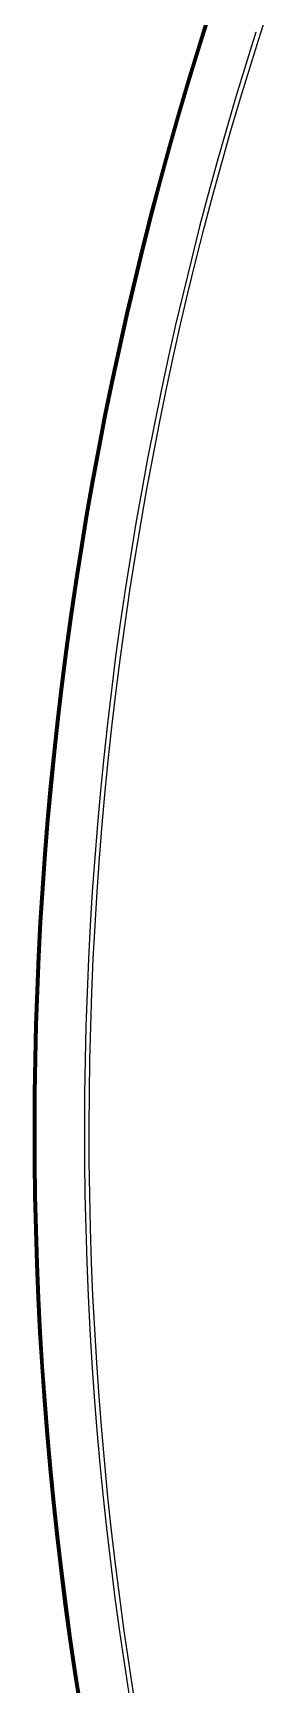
# Model space of a CAD drawing. Header units: millimetres. Extents: x 188.6 to 263.2, y 40.1 to 120.1.
# Drawn here: x 251.9076 to 251.9394, y 57.3196 to 57.5407 of the extents above; entities that cross this region are included whole.
import ezdxf

# ---------------------------------------------------------------- set-up
doc = ezdxf.new("R2010")
doc.units = ezdxf.units.MM
doc.layers.add('ARQ', color=8, linetype='Continuous')

# ---------------------------------------------------------------- blocks, each defined once
blk = doc.blocks.new('arq-3pav')
at = {"layer": 'ARQ'}
for p, q in [((46.92955, 17.28378), (46.93094, 17.28806)), ((46.9224, 17.28606), (46.92103, 17.28169)), ((46.92111, 17.28167), (46.92248, 17.28603)), ((46.92122, 17.28164), (46.92259, 17.286)), ((46.9213, 17.28161), (46.92267, 17.28597)), ((46.92274, 17.28595), (46.92137, 17.28159)), ((46.92894, 17.28397), (46.92759, 17.27967)), ((46.9282, 17.27948), (46.92955, 17.28378)), ((46.92103, 17.28169), (46.91969, 17.27732)), ((46.91978, 17.27729), (46.92111, 17.28167)), ((46.91988, 17.27726), (46.92122, 17.28164)), ((46.91997, 17.27723), (46.9213, 17.28161)), ((46.92137, 17.28159), (46.92003, 17.27721)), ((46.92759, 17.27967), (46.92627, 17.27535)), ((46.92689, 17.27516), (46.9282, 17.27948)), ((46.91969, 17.27732), (46.9184, 17.27292)), ((46.91848, 17.2729), (46.91978, 17.27729)), ((46.91859, 17.27287), (46.91988, 17.27726)), ((46.91867, 17.27284), (46.91997, 17.27723)), ((46.92003, 17.27721), (46.91874, 17.27282)), ((46.92627, 17.27535), (46.92499, 17.27102)), ((46.92561, 17.27084), (46.92689, 17.27516)), ((46.9184, 17.27292), (46.91715, 17.26852)), ((46.91723, 17.2685), (46.91848, 17.2729)), ((46.91734, 17.26847), (46.91859, 17.27287)), ((46.91742, 17.26844), (46.91867, 17.27284)), ((46.91874, 17.27282), (46.91749, 17.26842)), ((46.92499, 17.27102), (46.92376, 17.26667)), ((46.92438, 17.2665), (46.92561, 17.27084)), ((46.91715, 17.26852), (46.91594, 17.2641)), ((46.91602, 17.26408), (46.91723, 17.2685)), ((46.91613, 17.26405), (46.91734, 17.26847)), ((46.91621, 17.26403), (46.91742, 17.26844)), ((46.91749, 17.26842), (46.91628, 17.26401)), ((46.92376, 17.26667), (46.92257, 17.26232)), ((46.92319, 17.26215), (46.92438, 17.2665)), ((46.91594, 17.2641), (46.91477, 17.25968)), ((46.91486, 17.25966), (46.91602, 17.26408)), ((46.91496, 17.25963), (46.91613, 17.26405)), ((46.91505, 17.25961), (46.91621, 17.26403)), ((46.91628, 17.26401), (46.91512, 17.25959)), ((46.92257, 17.26232), (46.92142, 17.25796)), ((46.92204, 17.25779), (46.92319, 17.26215)), ((46.91477, 17.25968), (46.91364, 17.25524)), ((46.91373, 17.25522), (46.91486, 17.25966)), ((46.91384, 17.25519), (46.91496, 17.25963)), ((46.91392, 17.25517), (46.91505, 17.25961)), ((46.91512, 17.25959), (46.91399, 17.25515)), ((46.92142, 17.25796), (46.92031, 17.25358)), ((46.92093, 17.25343), (46.92204, 17.25779)), ((46.91364, 17.25524), (46.91256, 17.25079)), ((46.91264, 17.25077), (46.91373, 17.25522)), ((46.91275, 17.25075), (46.91384, 17.25519)), ((46.91284, 17.25073), (46.91392, 17.25517)), ((46.91399, 17.25515), (46.91291, 17.25071)), ((46.92031, 17.25358), (46.91924, 17.2492)), ((46.91986, 17.24905), (46.92093, 17.25343)), ((46.91256, 17.25079), (46.91151, 17.24634)), ((46.9116, 17.24632), (46.91264, 17.25077)), ((46.91171, 17.24629), (46.91275, 17.25075)), ((46.91179, 17.24627), (46.91284, 17.25073)), ((46.91291, 17.25071), (46.91186, 17.24626)), ((46.91924, 17.2492), (46.91821, 17.2448)), ((46.91883, 17.24466), (46.91986, 17.24905)), ((46.91151, 17.24634), (46.91051, 17.24187)), ((46.9106, 17.24185), (46.9116, 17.24632)), ((46.91071, 17.24183), (46.91171, 17.24629)), ((46.91079, 17.24181), (46.91179, 17.24627)), ((46.91186, 17.24626), (46.91086, 17.24179)), ((46.91821, 17.2448), (46.91722, 17.2404)), ((46.91785, 17.24026), (46.91883, 17.24466)), ((46.91051, 17.24187), (46.90955, 17.23739)), ((46.90964, 17.23737), (46.9106, 17.24185)), ((46.90975, 17.23735), (46.91071, 17.24183)), ((46.90983, 17.23733), (46.91079, 17.24181)), ((46.91086, 17.24179), (46.9099, 17.23732)), ((46.91722, 17.2404), (46.91627, 17.23598)), ((46.9169, 17.23585), (46.91785, 17.24026)), ((46.90955, 17.23739), (46.90863, 17.23291)), ((46.90872, 17.23289), (46.90964, 17.23737)), ((46.90883, 17.23287), (46.90975, 17.23735)), ((46.90891, 17.23285), (46.90983, 17.23733)), ((46.9099, 17.23732), (46.90898, 17.23284)), ((46.91627, 17.23598), (46.91537, 17.23156)), ((46.916, 17.23144), (46.9169, 17.23585)), ((46.90863, 17.23291), (46.90776, 17.22841)), ((46.90785, 17.2284), (46.90872, 17.23289)), ((46.90795, 17.22838), (46.90883, 17.23287)), ((46.90804, 17.22836), (46.90891, 17.23285)), ((46.90898, 17.23284), (46.90811, 17.22835)), ((46.91537, 17.23156), (46.9145, 17.22713)), ((46.91514, 17.22701), (46.916, 17.23144)), ((46.90776, 17.22841), (46.90692, 17.22391)), ((46.90701, 17.2239), (46.90785, 17.2284)), ((46.90712, 17.22388), (46.90795, 17.22838)), ((46.9072, 17.22386), (46.90804, 17.22836)), ((46.90811, 17.22835), (46.90728, 17.22385)), ((46.9145, 17.22713), (46.91368, 17.22269)), ((46.91431, 17.22258), (46.91514, 17.22701)), ((46.90692, 17.22391), (46.90613, 17.2194)), ((46.90622, 17.21939), (46.90701, 17.2239)), ((46.90633, 17.21937), (46.90712, 17.22388)), ((46.90641, 17.21936), (46.9072, 17.22386)), ((46.90728, 17.22385), (46.90648, 17.21934)), ((46.91368, 17.22269), (46.9129, 17.21825)), ((46.91354, 17.21814), (46.91431, 17.22258)), ((46.90613, 17.2194), (46.90538, 17.21489)), ((46.90547, 17.21487), (46.90622, 17.21939)), ((46.90558, 17.21486), (46.90633, 17.21937)), ((46.90566, 17.21484), (46.90641, 17.21936)), ((46.90648, 17.21934), (46.90574, 17.21483)), ((46.9129, 17.21825), (46.91216, 17.21379)), ((46.9128, 17.21369), (46.91354, 17.21814)), ((46.90538, 17.21489), (46.90467, 17.21036)), ((46.90476, 17.21035), (46.90547, 17.21487)), ((46.90487, 17.21033), (46.90558, 17.21486)), ((46.90496, 17.21032), (46.90566, 17.21484)), ((46.90574, 17.21483), (46.90503, 17.21031)), ((46.91216, 17.21379), (46.91146, 17.20933)), ((46.9121, 17.20924), (46.9128, 17.21369)), ((46.90467, 17.21036), (46.90401, 17.20584)), ((46.9041, 17.20582), (46.90476, 17.21035)), ((46.90421, 17.20581), (46.90487, 17.21033)), ((46.90429, 17.20579), (46.90496, 17.21032)), ((46.90503, 17.21031), (46.90436, 17.20578)), ((46.91146, 17.20933), (46.91081, 17.20487)), ((46.91144, 17.20478), (46.9121, 17.20924)), ((46.90401, 17.20584), (46.90339, 17.2013)), ((46.90348, 17.20129), (46.9041, 17.20582)), ((46.90358, 17.20127), (46.90421, 17.20581)), ((46.90367, 17.20126), (46.90429, 17.20579)), ((46.90436, 17.20578), (46.90374, 17.20125)), ((46.91081, 17.20487), (46.91019, 17.2004)), ((46.91083, 17.20031), (46.91144, 17.20478)), ((46.90339, 17.2013), (46.90281, 17.19676)), ((46.9029, 17.19675), (46.90348, 17.20129)), ((46.903, 17.19673), (46.90358, 17.20127)), ((46.90309, 17.19672), (46.90367, 17.20126)), ((46.90374, 17.20125), (46.90316, 17.19672)), ((46.91019, 17.2004), (46.90962, 17.19592)), ((46.91026, 17.19584), (46.91083, 17.20031)), ((46.90281, 17.19676), (46.90227, 17.19221)), ((46.90236, 17.1922), (46.9029, 17.19675)), ((46.90247, 17.19219), (46.903, 17.19673)), ((46.90255, 17.19218), (46.90309, 17.19672)), ((46.90316, 17.19672), (46.90262, 17.19217)), ((46.90962, 17.19592), (46.90909, 17.19144)), ((46.90973, 17.19137), (46.91026, 17.19584)), ((46.90227, 17.19221), (46.90177, 17.18766)), ((46.90186, 17.18765), (46.90236, 17.1922)), ((46.90197, 17.18764), (46.90247, 17.19219)), ((46.90206, 17.18763), (46.90255, 17.19218)), ((46.90262, 17.19217), (46.90213, 17.18762)), ((46.90909, 17.19144), (46.9086, 17.18695)), ((46.90924, 17.18688), (46.90973, 17.19137)), ((46.90177, 17.18766), (46.90132, 17.18311)), ((46.90141, 17.1831), (46.90186, 17.18765)), ((46.90152, 17.18309), (46.90197, 17.18764)), ((46.90161, 17.18308), (46.90206, 17.18763)), ((46.90213, 17.18762), (46.90168, 17.18307)), ((46.9086, 17.18695), (46.90816, 17.18246)), ((46.9088, 17.1824), (46.90924, 17.18688)), ((46.90132, 17.18311), (46.90091, 17.17855)), ((46.901, 17.17854), (46.90141, 17.1831)), ((46.90111, 17.17853), (46.90152, 17.18309)), ((46.9012, 17.17852), (46.90161, 17.18308)), ((46.90168, 17.18307), (46.90127, 17.17852)), ((46.90816, 17.18246), (46.90775, 17.17796)), ((46.90839, 17.17791), (46.9088, 17.1824)), ((46.90091, 17.17855), (46.90054, 17.17398)), ((46.90063, 17.17398), (46.901, 17.17854)), ((46.90074, 17.17397), (46.90111, 17.17853)), ((46.90083, 17.17396), (46.9012, 17.17852)), ((46.90127, 17.17852), (46.9009, 17.17396)), ((46.90775, 17.17796), (46.90739, 17.17346)), ((46.90803, 17.17342), (46.90839, 17.17791)), ((46.90054, 17.17398), (46.90022, 17.16942)), ((46.90031, 17.16941), (46.90063, 17.17398)), ((46.90042, 17.1694), (46.90074, 17.17397)), ((46.9005, 17.1694), (46.90083, 17.17396)), ((46.9009, 17.17396), (46.90058, 17.16939)), ((46.90739, 17.17346), (46.90707, 17.16896)), ((46.90771, 17.16892), (46.90803, 17.17342)), ((46.90022, 17.16942), (46.89994, 17.16485)), ((46.90003, 17.16484), (46.90031, 17.16941)), ((46.90014, 17.16484), (46.90042, 17.1694)), ((46.90022, 17.16483), (46.9005, 17.1694)), ((46.90058, 17.16939), (46.90029, 17.16483)), ((46.90707, 17.16896), (46.90679, 17.16446)), ((46.90744, 17.16442), (46.90771, 17.16892)), ((46.89994, 17.16485), (46.8997, 17.16028)), ((46.89979, 17.16027), (46.90003, 17.16484)), ((46.8999, 17.16027), (46.90014, 17.16484)), ((46.89998, 17.16026), (46.90022, 17.16483)), ((46.90029, 17.16483), (46.90006, 17.16026)), ((46.90679, 17.16446), (46.90656, 17.15995)), ((46.9072, 17.15992), (46.90744, 17.16442)), ((46.8997, 17.16028), (46.8995, 17.1557)), ((46.89959, 17.1557), (46.89979, 17.16027)), ((46.8997, 17.15569), (46.8999, 17.16027)), ((46.89979, 17.15569), (46.89998, 17.16026)), ((46.90006, 17.16026), (46.89986, 17.15569)), ((46.90656, 17.15995), (46.90636, 17.15544)), ((46.90701, 17.15541), (46.9072, 17.15992)), ((46.8995, 17.1557), (46.89935, 17.15113)), ((46.89944, 17.15112), (46.89959, 17.1557)), ((46.89955, 17.15112), (46.8997, 17.15569)), ((46.89963, 17.15112), (46.89979, 17.15569)), ((46.89986, 17.15569), (46.89971, 17.15112)), ((46.90636, 17.15544), (46.90621, 17.15093)), ((46.90686, 17.15091), (46.90701, 17.15541)), ((46.89935, 17.15113), (46.89924, 17.14655)), ((46.89933, 17.14655), (46.89944, 17.15112)), ((46.89944, 17.14655), (46.89955, 17.15112)), ((46.89952, 17.14654), (46.89963, 17.15112)), ((46.89971, 17.15112), (46.89959, 17.14654)), ((46.90621, 17.15093), (46.9061, 17.14642)), ((46.90675, 17.1464), (46.90686, 17.15091)), ((46.89924, 17.14655), (46.89917, 17.14197)), ((46.89926, 17.14197), (46.89933, 17.14655)), ((46.89937, 17.14197), (46.89944, 17.14655)), ((46.89946, 17.14197), (46.89952, 17.14654)), ((46.89959, 17.14654), (46.89953, 17.14197)), ((46.9061, 17.14642), (46.90604, 17.1419)), ((46.90668, 17.1419), (46.90675, 17.1464)), ((46.89917, 17.14197), (46.89914, 17.13739)), ((46.89923, 17.13739), (46.89926, 17.14197)), ((46.89934, 17.13739), (46.89937, 17.14197)), ((46.89943, 17.13739), (46.89946, 17.14197)), ((46.89953, 17.14197), (46.8995, 17.13739)), ((46.90604, 17.1419), (46.90601, 17.13739)), ((46.90666, 17.13739), (46.90668, 17.1419)), ((46.89914, 17.13739), (46.89916, 17.13282)), ((46.89925, 17.13282), (46.89923, 17.13739)), ((46.89936, 17.13282), (46.89934, 17.13739)), ((46.89945, 17.13282), (46.89943, 17.13739)), ((46.8995, 17.13739), (46.89952, 17.13282)), ((46.90601, 17.13739), (46.90603, 17.13287)), ((46.90667, 17.13288), (46.90666, 17.13739)), ((46.89916, 17.13282), (46.89922, 17.12824)), ((46.89931, 17.12824), (46.89925, 17.13282)), ((46.89942, 17.12824), (46.89936, 17.13282)), ((46.89951, 17.12824), (46.89945, 17.13282)), ((46.89952, 17.13282), (46.89958, 17.12824)), ((46.90603, 17.13287), (46.90609, 17.12836)), ((46.90673, 17.12837), (46.90667, 17.13288)), ((46.89922, 17.12824), (46.89933, 17.12366)), ((46.89941, 17.12366), (46.89931, 17.12824)), ((46.89952, 17.12367), (46.89942, 17.12824)), ((46.89961, 17.12367), (46.89951, 17.12824)), ((46.89958, 17.12824), (46.89968, 17.12367)), ((46.90609, 17.12836), (46.90619, 17.12385)), ((46.90683, 17.12387), (46.90673, 17.12837)), ((46.89933, 17.12366), (46.89947, 17.11909)), ((46.89956, 17.11909), (46.89941, 17.12366)), ((46.89967, 17.11909), (46.89952, 17.12367)), ((46.89976, 17.1191), (46.89961, 17.12367)), ((46.89968, 17.12367), (46.89983, 17.1191)), ((46.90619, 17.12385), (46.90633, 17.11934)), ((46.90698, 17.11936), (46.90683, 17.12387)), ((46.89947, 17.11909), (46.89966, 17.11451)), ((46.89975, 17.11452), (46.89956, 17.11909)), ((46.89986, 17.11452), (46.89967, 17.11909)), ((46.89995, 17.11452), (46.89976, 17.1191)), ((46.89983, 17.1191), (46.90002, 17.11453)), ((46.90633, 17.11934), (46.90652, 17.11483)), ((46.90716, 17.11486), (46.90698, 17.11936)), ((46.89966, 17.11451), (46.89989, 17.10994)), ((46.89998, 17.10994), (46.89975, 17.11452)), ((46.90009, 17.10995), (46.89986, 17.11452)), ((46.90018, 17.10996), (46.89995, 17.11452)), ((46.90002, 17.11453), (46.90025, 17.10996)), ((46.90652, 17.11483), (46.90675, 17.11032)), ((46.90739, 17.11036), (46.90716, 17.11486)), ((46.89989, 17.10994), (46.90017, 17.10537)), ((46.90026, 17.10538), (46.89998, 17.10994)), ((46.90037, 17.10538), (46.90009, 17.10995)), ((46.90045, 17.10539), (46.90018, 17.10996)), ((46.90025, 17.10996), (46.90052, 17.10539)), ((46.90675, 17.11032), (46.90702, 17.10581)), ((46.90766, 17.10586), (46.90739, 17.11036)), ((46.90017, 17.10537), (46.90048, 17.1008)), ((46.90057, 17.10081), (46.90026, 17.10538)), ((46.90068, 17.10082), (46.90037, 17.10538)), ((46.90077, 17.10082), (46.90045, 17.10539)), ((46.90052, 17.10539), (46.90084, 17.10083)), ((46.90702, 17.10581), (46.90733, 17.10131)), ((46.90797, 17.10136), (46.90766, 17.10586)), ((46.90048, 17.1008), (46.90084, 17.09624)), ((46.90093, 17.09625), (46.90057, 17.10081)), ((46.90104, 17.09626), (46.90068, 17.10082)), ((46.90113, 17.09626), (46.90077, 17.10082)), ((46.90084, 17.10083), (46.9012, 17.09627)), ((46.90733, 17.10131), (46.90769, 17.09681)), ((46.90833, 17.09686), (46.90797, 17.10136)), ((46.90084, 17.09624), (46.90125, 17.09168)), ((46.90134, 17.09169), (46.90093, 17.09625)), ((46.90145, 17.0917), (46.90104, 17.09626)), ((46.90153, 17.09171), (46.90113, 17.09626)), ((46.9012, 17.09627), (46.9016, 17.09171)), ((46.90769, 17.09681), (46.90808, 17.09232)), ((46.90873, 17.09238), (46.90833, 17.09686)), ((46.90125, 17.09168), (46.90169, 17.08712)), ((46.90178, 17.08713), (46.90134, 17.09169)), ((46.90189, 17.08714), (46.90145, 17.0917)), ((46.90198, 17.08715), (46.90153, 17.09171)), ((46.9016, 17.09171), (46.90205, 17.08716)), ((46.90808, 17.09232), (46.90852, 17.08782)), ((46.90916, 17.08789), (46.90873, 17.09238)), ((46.90169, 17.08712), (46.90218, 17.08257)), ((46.90227, 17.08258), (46.90178, 17.08713)), ((46.90238, 17.08259), (46.90189, 17.08714)), ((46.90246, 17.0826), (46.90198, 17.08715)), ((46.90205, 17.08716), (46.90254, 17.08261)), ((46.90852, 17.08782), (46.909, 17.08333)), ((46.90964, 17.08341), (46.90916, 17.08789)), ((46.90218, 17.08257), (46.90271, 17.07802)), ((46.9028, 17.07803), (46.90227, 17.08258)), ((46.90291, 17.07805), (46.90238, 17.08259)), ((46.90299, 17.07806), (46.90246, 17.0826)), ((46.90254, 17.08261), (46.90307, 17.07807)), ((46.909, 17.08333), (46.90953, 17.07885)), ((46.91017, 17.07893), (46.90964, 17.08341)), ((46.90271, 17.07802), (46.90328, 17.07348)), ((46.90337, 17.07349), (46.9028, 17.07803)), ((46.90348, 17.07351), (46.90291, 17.07805)), ((46.90357, 17.07352), (46.90299, 17.07806)), ((46.90307, 17.07807), (46.90364, 17.07353)), ((46.90953, 17.07885), (46.91009, 17.07437)), ((46.91073, 17.07446), (46.91017, 17.07893)), ((46.90328, 17.07348), (46.9039, 17.06895)), ((46.90399, 17.06896), (46.90337, 17.07349)), ((46.90409, 17.06897), (46.90348, 17.07351)), ((46.90418, 17.06898), (46.90357, 17.07352)), ((46.90364, 17.07353), (46.90425, 17.06899)), ((46.91009, 17.07437), (46.9107, 17.0699)), ((46.91134, 17.06999), (46.91073, 17.07446)), ((46.90464, 17.06443), (46.90399, 17.06896)), ((46.90475, 17.06444), (46.90409, 17.06897)), ((46.90484, 17.06446), (46.90418, 17.06898)), ((46.90425, 17.06899), (46.90491, 17.06447)), ((46.9107, 17.0699), (46.91135, 17.06543)), ((46.91198, 17.06553), (46.91134, 17.06999)), ((46.9039, 17.06895), (46.90456, 17.06441)), ((46.91135, 17.06543), (46.91204, 17.06097)), ((46.91267, 17.06107), (46.91198, 17.06553)), ((46.90456, 17.06441), (46.90526, 17.05989)), ((46.90534, 17.0599), (46.90464, 17.06443)), ((46.90545, 17.05992), (46.90475, 17.06444)), ((46.90554, 17.05994), (46.90484, 17.06446)), ((46.90491, 17.06447), (46.90561, 17.05995))]:
    blk.add_line(p, q, dxfattribs=at)

msp = doc.modelspace()

# ---------------------------------------------------------------- block references
msp.add_blockref('arq-3pav', (205.00842, 40.25682))

doc.saveas('drawing.dxf')
